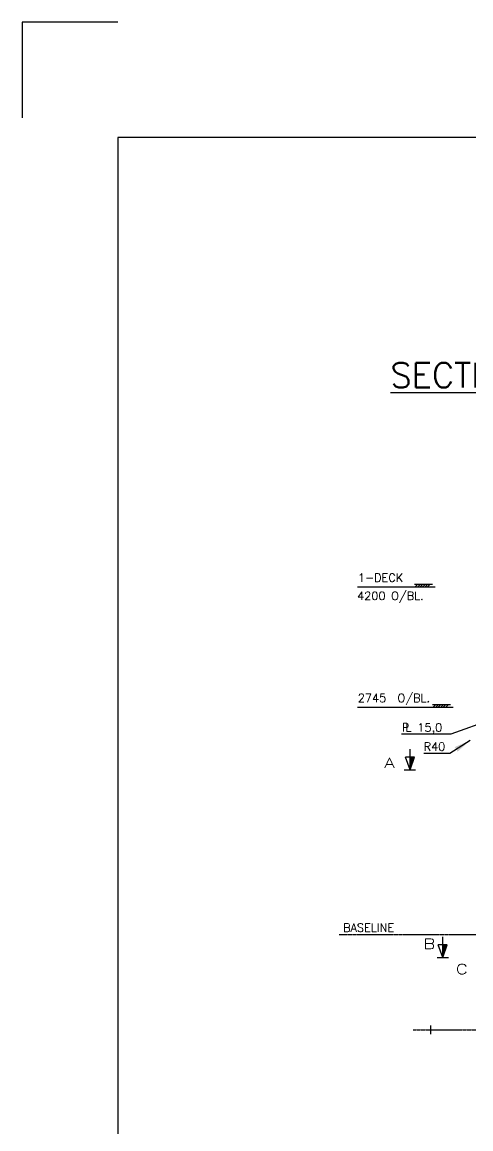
# Model space of a CAD drawing. Extents: x 53504 to 217282, y 25397 to 142583.
# Drawn here: x 134634 to 140062, y 129194 to 142583 of the extents above; entities that cross this region are included whole.
import ezdxf

# ---------------------------------------------------------------- set-up
doc = ezdxf.new("R2010")
doc.units = 0
doc.header["$LTSCALE"] = 250
doc.linetypes.add('PHANTOM', pattern=[2.1, 1.25, -0.2, 0.125, -0.2, 0.125, -0.2])
doc.layers.get('0').update_dxf_attribs({"linetype": 'CONTINUOUS'})
for name, color, linetype in [('_-0', 7, 'CONTINUOUS'), ('S0CO1', 1, 'CONTINUOUS'), ('S0DIM', 2, 'CONTINUOUS'), ('S0PH1', 1, 'PHANTOM'), ('S0PH2', 2, 'PHANTOM'), ('S0TX2', 2, 'CONTINUOUS'), ('S0TX4', 4, 'CONTINUOUS')]:
    doc.layers.add(name, color=color, linetype=linetype)
doc.styles.add('ROMANS', font='romans', dxfattribs={"height": 100})
doc.dimstyles.new('ORGINAL', dxfattribs={"dimscale": 100, "dimtxt": 1.8, "dimasz": 2, "dimexe": 0.5, "dimexo": 1, "dimgap": 0.5, "dimtad": 1, "dimdec": 0, "dimdsep": 46, "dimtxsty": 'ROMANS', "dimcen": 0, "dimclrd": 1, "dimclre": 1, "dimclrt": 2, "dimadec": 3, "dimazin": 2, "dimtfac": 1, "dimtdec": 0, "dimtmove": 0, "dimatfit": 3, "dimfxl": 1, "dimtvp": 100, "dimtolj": 1, "dimarcsym": 0})

# ---------------------------------------------------------------- blocks, each defined once
blk = doc.blocks.new('PLDIM2')
at = {"layer": 'S0TX2', "style": 'ROMANS'}
for s, p in [('P', (-19, 0)), ('L', (23, 0))]:
    blk.add_text(s, height=100, dxfattribs=at).set_placement(p)
blk.add_attdef('XX.X', (168, -1), '', height=100, dxfattribs=at)
blk = doc.blocks.new('LLL')
at = {"layer": 'S0PH2'}
for p, q in [((42, 113), (42, 431)), ((110, 301), (-27, 301)), ((42, 113), (-27, 301)), ((42, 113), (110, 301)), ((-44, 113), (127, 113))]:
    blk.add_line(p, q, dxfattribs=at)
blk.add_solid([(110, 301), (42, 113), (110, 301), (42, 301)], dxfattribs=at)
blk = doc.blocks.new('ST10011')
at = {"layer": 'S0CO1'}
for p, q in [((4.24, 0.65), (-0.08, 0.65)), ((0, 0), (0.65, 0.65)), ((0.6, 0), (1.25, 0.65)), ((1.2, 0), (1.85, 0.65)), ((1.8, 0), (2.45, 0.65)), ((2.4, 0), (3.05, 0.65)), ((3, 0), (3.65, 0.65))]:
    blk.add_line(p, q, dxfattribs=at)

msp = doc.modelspace()

# ---------------------------------------------------------------- linework, layer by layer
at = {"color": 2}
msp.add_lwpolyline([(135791.556, 142583.069), (134633.511, 142583.069), (134633.511, 141425.024)], dxfattribs=at)
at = {"layer": 'S0CO1', "color": 6}
for p, q in [((135791.556, 141186.874), (135791.556, 92984.046)), ((216034.459, 141186.874), (135791.556, 141186.874))]:
    msp.add_line(p, q, dxfattribs=at)
at = {"layer": 'S0DIM', "color": 0}
for points in [[(139630.123, 135745.943), (138689.345, 135745.943)], [(139848.665, 134290.943), (138689.345, 134290.943)]]:
    msp.add_lwpolyline(points, dxfattribs=at)
at = {"layer": 'S0PH1', "color": 0, "ltscale": 0.02}
for p, q in [((138470.826, 131545.943), (146927.69, 131545.943)), ((139364.584, 130393.793), (145735.037, 130393.793))]:
    msp.add_line(p, q, dxfattribs=at)
at = {"layer": 'S0TX2', "color": 0}
msp.add_line((139575.287, 130446.293), (139575.287, 130341.293), dxfattribs=at)
msp.add_lwpolyline([(140316.856, 134196.289), (140316.856, 134096.289), (140316.856, 134146.289), (139820.018, 133970.204), (139221.058, 133970.204)], dxfattribs=at)

# ---------------------------------------------------------------- block references
at = {"layer": 'S0CO1', "color": 0}
msp.add_blockref('PLDIM2', (139247.421, 134000.501), dxfattribs=at).add_auto_attribs({'XX.X': '15,0'})
at = {"layer": 'S0CO1', "color": 0, "xscale": 0.7999999999999546, "yscale": 0.7999999999999546, "zscale": 0.7999999999999546}
for p in [(139292.446, 133448.865), (139688.995, 131178.543)]:
    msp.add_blockref('LLL', p, dxfattribs=at)
at = {"layer": 'S0DIM', "color": 0, "xscale": 50, "yscale": 50, "zscale": 50}
for p in [(139384.945, 135745.943), (139603.487, 134290.943)]:
    msp.add_blockref('ST10011', p, dxfattribs=at)

# ---------------------------------------------------------------- texts
at = {"layer": '_-0', "linetype": 'ByBlock', "style": 'ROMANS'}
msp.add_text('%%USECTION AT 2700 FROM CL P/SB', height=300, dxfattribs=at).set_placement((139089.486, 138162.376))
at = {"layer": 'S0DIM', "color": 0, "style": 'ROMANS'}
msp.add_text('R40', height=100, dxfattribs=at).set_placement((139491.058, 133768.647))
at = {"layer": 'S0TX2', "color": 0, "style": 'ROMANS'}
for s, p in [('1-DECK', (138694.793, 135811.658)), ('4200 O/BL.', (138686.239, 135592.188)), ('2745  O/BL.', (138694.793, 134356.658)), ('BASELINE', (138516.658, 131577.716))]:
    msp.add_text(s, height=100, dxfattribs=at).set_placement(p)
at = {"layer": 'S0TX4', "color": 0, "style": 'ROMANS', "width": 1.35}
for s, p in [('A', (139014.858, 133560.075)), ('B', (139485.266, 131371.228)), ('C', (139879.16, 131065.957))]:
    msp.add_text(s, height=121.6, dxfattribs=at).set_placement(p)

# ---------------------------------------------------------------- leaders
at = {"layer": 'S0TX2', "color": 0}
msp.add_leader([(140053.03, 133891.732), (139806.164, 133736.078), (139492.994, 133736.078)], dimstyle='ORGINAL', dxfattribs=at)

doc.saveas('drawing.dxf')
